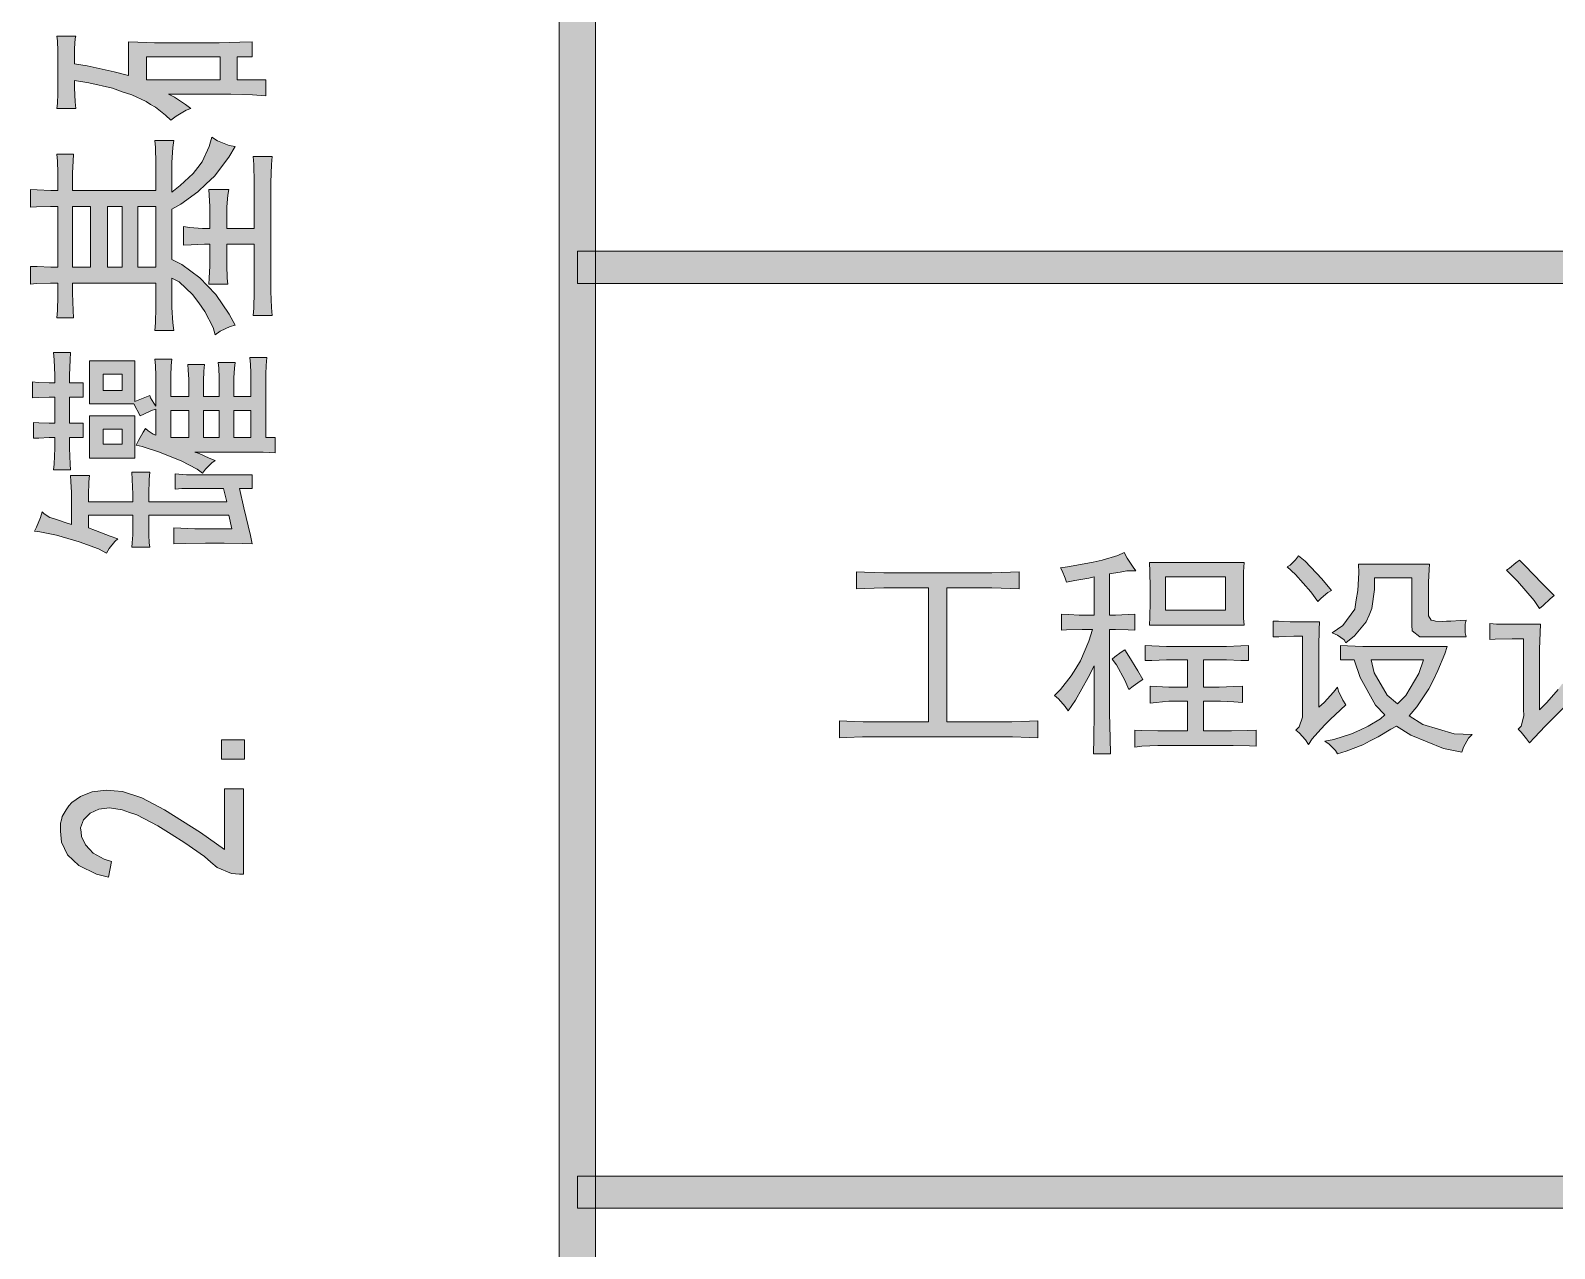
# Model space of a CAD drawing. Header units: millimetres. Extents: x 388 to 64525, y 87 to 607.
# Drawn here: x 64457.23 to 64477.51, y 524.54 to 540.76 of the extents above; entities that cross this region are included whole.
import ezdxf

# ---------------------------------------------------------------- set-up
doc = ezdxf.new("R2010")
doc.units = ezdxf.units.MM

msp = doc.modelspace()

# ---------------------------------------------------------------- hatches: boundary and pattern name
h = msp.add_hatch(color=0)
h.dxf.hatch_style = 2
h.paths.add_polyline_path([(64464.748, 320.182), (64464.268, 320.182), (64464.268, 597.224), (64464.748, 597.224)])
h = msp.add_hatch(color=0)
h.paths.add_polyline_path([(64457.593, 540.416), (64457.593, 540.484), (64457.589, 540.62), (64457.582, 540.684), (64457.833, 540.684), (64457.825, 540.652), (64457.818, 540.516), (64457.818, 540.416), (64457.818, 540.315), (64457.987, 540.287), (64458.345, 540.208), (64458.535, 540.158), (64458.535, 540.606), (64458.66, 540.602), (64458.879, 540.595), (64458.972, 540.595), (64459.631, 540.595), (64459.742, 540.595), (64460.018, 540.602), (64460.179, 540.606), (64460.179, 540.405), (64459.982, 540.405), (64459.982, 540.1), (64460.362, 540.1), (64460.362, 539.889), (64460.187, 539.9), (64459.896, 539.911), (64459.785, 539.911), (64459.069, 539.911), (64459.148, 539.871), (64459.294, 539.774), (64459.363, 539.721), (64459.302, 539.696), (64459.169, 539.617), (64459.097, 539.563), (64459.026, 539.631), (64458.893, 539.735), (64458.829, 539.774), (64458.768, 539.814), (64458.578, 539.9), (64458.452, 539.943), (64458.323, 539.989), (64458.008, 540.061), (64457.818, 540.09), (64457.818, 539.993), (64457.825, 539.81), (64457.833, 539.721), (64457.582, 539.721), (64457.589, 539.785), (64457.593, 539.918), (64457.593, 539.979)])
h.paths.add_polyline_path([(64459.757, 540.405), (64458.775, 540.405), (64458.775, 540.1), (64459.757, 540.1)])
h = msp.add_hatch(color=0)
h.paths.add_polyline_path([(64457.593, 537.395), (64457.496, 537.395), (64457.313, 537.388), (64457.231, 537.381), (64457.231, 537.617), (64457.32, 537.614), (64457.503, 537.607), (64457.593, 537.607), (64457.593, 538.416), (64457.496, 538.416), (64457.313, 538.409), (64457.231, 538.406), (64457.231, 538.642), (64457.32, 538.635), (64457.503, 538.628), (64457.593, 538.628), (64457.593, 538.8), (64457.593, 538.861), (64457.589, 539.018), (64457.582, 539.112), (64457.804, 539.112), (64457.797, 539.018), (64457.79, 538.861), (64457.79, 538.8), (64457.79, 538.628), (64458.9, 538.628), (64458.9, 538.875), (64458.9, 538.99), (64458.893, 539.198), (64458.886, 539.294), (64459.14, 539.294), (64459.126, 539.201), (64459.112, 539), (64459.112, 538.889), (64459.112, 538.606), (64459.223, 538.692), (64459.395, 538.854), (64459.456, 538.932), (64459.517, 539.011), (64459.61, 539.215), (64459.646, 539.337), (64459.721, 539.287), (64459.875, 539.226), (64459.954, 539.215), (64459.871, 539.069), (64459.678, 538.818), (64459.567, 538.714), (64459.459, 538.61), (64459.23, 538.445), (64459.112, 538.381), (64459.112, 537.707), (64459.244, 537.643), (64459.484, 537.463), (64459.588, 537.356), (64459.696, 537.245), (64459.875, 536.983), (64459.954, 536.833), (64459.889, 536.815), (64459.757, 536.754), (64459.689, 536.707), (64459.66, 536.804), (64459.549, 537.016), (64459.47, 537.13), (64459.388, 537.245), (64459.208, 537.41), (64459.112, 537.46), (64459.112, 537.17), (64459.112, 537.069), (64459.126, 536.865), (64459.14, 536.765), (64458.886, 536.765), (64458.893, 536.865), (64458.9, 537.069), (64458.9, 537.17), (64458.9, 537.395), (64457.79, 537.395), (64457.79, 537.259), (64457.797, 537.03), (64457.804, 536.933), (64457.582, 536.933), (64457.589, 537.03), (64457.593, 537.22), (64457.593, 537.316)])
h.paths.add_polyline_path([(64458.9, 538.416), (64458.66, 538.416), (64458.66, 537.607), (64458.9, 537.607)])
h.paths.add_polyline_path([(64458.03, 538.416), (64457.79, 538.416), (64457.79, 537.607), (64458.03, 537.607)])
h.paths.add_polyline_path([(64458.452, 538.416), (64458.255, 538.416), (64458.255, 537.607), (64458.452, 537.607)])
h = msp.add_hatch(color=0)
h.dxf.hatch_style = 2
h.paths.add_polyline_path([(64459.617, 537.911), (64459.545, 537.911), (64459.37, 537.904), (64459.266, 537.901), (64459.266, 538.148), (64459.345, 538.133), (64459.52, 538.123), (64459.617, 538.123), (64459.617, 538.338), (64459.617, 538.416), (64459.61, 538.567), (64459.603, 538.642), (64459.871, 538.642), (64459.857, 538.567), (64459.843, 538.409), (64459.843, 538.327), (64459.843, 538.123), (64460.208, 538.123), (64460.208, 538.606), (64460.208, 538.735), (64460.201, 538.972), (64460.194, 539.079), (64460.445, 539.079), (64460.437, 538.972), (64460.43, 538.735), (64460.43, 538.606), (64460.43, 537.395), (64460.43, 537.281), (64460.437, 537.069), (64460.445, 536.965), (64460.194, 536.965), (64460.201, 537.062), (64460.208, 537.277), (64460.208, 537.395), (64460.208, 537.911), (64459.843, 537.911), (64459.843, 537.732), (64459.843, 537.635), (64459.85, 537.46), (64459.857, 537.381), (64459.603, 537.381), (64459.61, 537.46), (64459.617, 537.625), (64459.617, 537.707)])
h = msp.add_hatch(color=0)
h.dxf.hatch_style = 2
h.paths.add_polyline_path([(64514.558, 537.818), (64514.558, 537.388), (64464.508, 537.388), (64464.508, 537.818)])
h = msp.add_hatch(color=0)
h.dxf.hatch_style = 2
h.paths.add_polyline_path([(64457.256, 536.08), (64457.335, 536.073), (64457.481, 536.066), (64457.553, 536.066), (64457.553, 536.17), (64457.546, 536.371), (64457.539, 536.471), (64457.765, 536.471), (64457.757, 536.371), (64457.75, 536.17), (64457.75, 536.066), (64457.933, 536.066), (64457.933, 535.876), (64457.75, 535.876), (64457.75, 535.529), (64457.933, 535.529), (64457.933, 535.339), (64457.75, 535.339), (64457.75, 535.195), (64457.757, 534.984), (64457.765, 534.909), (64457.539, 534.909), (64457.546, 534.984), (64457.553, 535.195), (64457.553, 535.339), (64457.481, 535.339), (64457.342, 535.332), (64457.27, 535.328), (64457.27, 535.539), (64457.342, 535.536), (64457.481, 535.529), (64457.553, 535.529), (64457.553, 535.876), (64457.481, 535.876), (64457.335, 535.873), (64457.256, 535.865)])
h = msp.add_hatch(color=0)
h.paths.add_polyline_path([(64459.52, 534.866), (64459.449, 534.916), (64459.234, 535.027), (64459.09, 535.084), (64458.947, 535.145), (64458.718, 535.22), (64458.635, 535.235), (64458.667, 535.299), (64458.732, 535.41), (64458.761, 535.461), (64458.796, 535.428), (64458.865, 535.382), (64458.9, 535.371), (64458.9, 535.718), (64458.843, 535.697), (64458.739, 535.65), (64458.689, 535.629), (64458.607, 535.787), (64458.015, 535.787), (64458.015, 536.36), (64458.621, 536.36), (64458.621, 535.819), (64458.818, 535.898), (64458.829, 535.865), (64458.872, 535.794), (64458.9, 535.754), (64458.9, 536.102), (64458.9, 536.159), (64458.893, 536.299), (64458.886, 536.381), (64459.112, 536.381), (64459.105, 536.299), (64459.097, 536.159), (64459.097, 536.102), (64459.097, 535.887), (64459.337, 535.887), (64459.337, 536.055), (64459.337, 536.113), (64459.33, 536.242), (64459.323, 536.313), (64459.545, 536.313), (64459.538, 536.224), (64459.531, 536.095), (64459.531, 536.055), (64459.531, 535.887), (64459.742, 535.887), (64459.742, 536.08), (64459.742, 536.134), (64459.735, 536.263), (64459.728, 536.338), (64459.954, 536.338), (64459.947, 536.263), (64459.939, 536.134), (64459.939, 536.08), (64459.939, 535.887), (64460.165, 535.887), (64460.165, 536.17), (64460.165, 536.199), (64460.158, 536.313), (64460.151, 536.406), (64460.377, 536.406), (64460.369, 536.299), (64460.362, 536.181), (64460.362, 536.17), (64460.362, 535.339), (64460.488, 535.339), (64460.488, 535.134), (64460.326, 535.142), (64460.115, 535.145), (64460.065, 535.145), (64459.42, 535.145), (64459.477, 535.124), (64459.61, 535.066), (64459.689, 535.034), (64459.646, 535.002), (64459.56, 534.916)])
h.paths.add_polyline_path([(64459.337, 535.697), (64459.097, 535.697), (64459.097, 535.339), (64459.337, 535.339)])
h.paths.add_polyline_path([(64460.165, 535.697), (64459.939, 535.697), (64459.939, 535.339), (64460.165, 535.339)])
h.paths.add_polyline_path([(64459.742, 535.697), (64459.531, 535.697), (64459.531, 535.339), (64459.742, 535.339)])
h.paths.add_polyline_path([(64458.452, 536.181), (64458.198, 536.181), (64458.198, 535.966), (64458.452, 535.966)])
h = msp.add_hatch(color=0)
h.paths.add_polyline_path([(64458.621, 535.629), (64458.621, 535.066), (64458.015, 535.066), (64458.015, 535.629)])
h.paths.add_polyline_path([(64458.452, 535.45), (64458.198, 535.45), (64458.198, 535.249), (64458.452, 535.249)])
h = msp.add_hatch(color=0)
h.dxf.hatch_style = 2
h.paths.add_polyline_path([(64460.179, 534.844), (64460.179, 534.662), (64460.011, 534.662), (64460.072, 534.404), (64460.158, 534.035), (64460.179, 533.923), (64460.05, 533.927), (64459.807, 533.934), (64459.689, 533.934), (64459.56, 533.934), (64459.287, 533.927), (64459.14, 533.923), (64459.14, 534.135), (64459.23, 534.131), (64459.42, 534.124), (64459.52, 534.124), (64459.911, 534.124), (64459.871, 534.303), (64458.804, 534.303), (64458.804, 534.092), (64458.804, 534.045), (64458.811, 533.938), (64458.818, 533.877), (64458.578, 533.877), (64458.585, 533.938), (64458.592, 534.045), (64458.592, 534.092), (64458.592, 534.303), (64458.001, 534.303), (64458.001, 534.135), (64458.094, 534.103), (64458.291, 534.027), (64458.395, 533.988), (64458.352, 533.956), (64458.277, 533.859), (64458.241, 533.798), (64458.134, 533.855), (64457.879, 533.952), (64457.729, 533.995), (64457.578, 534.038), (64457.356, 534.085), (64457.284, 534.092), (64457.313, 534.146), (64457.363, 534.275), (64457.385, 534.35), (64457.413, 534.321), (64457.489, 534.275), (64457.539, 534.26), (64457.589, 534.242), (64457.707, 534.203), (64457.775, 534.181), (64457.775, 534.54), (64457.775, 534.608), (64457.768, 534.755), (64457.765, 534.834), (64458.015, 534.834), (64458.008, 534.748), (64458.001, 534.572), (64458.001, 534.482), (64458.592, 534.482), (64458.592, 534.586), (64458.585, 534.78), (64458.578, 534.877), (64458.818, 534.877), (64458.811, 534.78), (64458.804, 534.586), (64458.804, 534.482), (64459.843, 534.482), (64459.8, 534.662), (64459.506, 534.662), (64459.42, 534.662), (64459.244, 534.658), (64459.155, 534.651), (64459.155, 534.855), (64459.309, 534.844)])
h = msp.add_hatch(color=0)
h.dxf.hatch_style = 2
h.paths.add_polyline_path([(64470.939, 533.605), (64471.032, 533.615), (64471.251, 533.655), (64471.373, 533.68), (64471.494, 533.705), (64471.699, 533.769), (64471.785, 533.809), (64471.824, 533.734), (64471.903, 533.612), (64471.942, 533.562), (64471.903, 533.565), (64471.82, 533.565), (64471.777, 533.554), (64471.734, 533.547), (64471.641, 533.533), (64471.591, 533.526), (64471.591, 532.974), (64471.67, 532.974), (64471.838, 532.981), (64471.928, 532.985), (64471.928, 532.773), (64471.838, 532.777), (64471.67, 532.784), (64471.591, 532.784), (64471.591, 531.792), (64471.591, 531.67), (64471.598, 531.337), (64471.602, 531.129), (64471.376, 531.129), (64471.383, 531.337), (64471.387, 531.663), (64471.387, 531.781), (64471.387, 532.3), (64471.308, 532.143), (64471.136, 531.842), (64471.039, 531.702), (64471, 531.759), (64470.91, 531.86), (64470.86, 531.906), (64470.939, 531.985), (64471.079, 532.164), (64471.14, 532.265), (64471.204, 532.365), (64471.315, 532.626), (64471.365, 532.784), (64471.226, 532.784), (64471.018, 532.777), (64470.95, 532.773), (64470.95, 532.985), (64471.047, 532.981), (64471.186, 532.974), (64471.229, 532.974), (64471.387, 532.974), (64471.387, 533.483), (64471.315, 533.465), (64471.129, 533.433), (64471.018, 533.415), (64471, 533.465), (64470.961, 533.562)])
h = msp.add_hatch(color=0)
h.paths.add_polyline_path([(64473.383, 533.673), (64473.375, 533.551), (64473.372, 533.325), (64473.372, 533.221), (64473.372, 533.128), (64473.375, 532.935), (64473.383, 532.841), (64472.121, 532.841), (64472.125, 532.945), (64472.132, 533.15), (64472.132, 533.246), (64472.132, 533.339), (64472.125, 533.554), (64472.121, 533.673)])
h.paths.add_polyline_path([(64473.135, 533.042), (64473.135, 533.483), (64472.336, 533.483), (64472.336, 533.042)])
h = msp.add_hatch(color=0)
h.dxf.hatch_style = 2
h.paths.add_polyline_path([(64474.103, 533.762), (64474.192, 533.691), (64474.415, 533.458), (64474.544, 533.3), (64474.497, 533.275), (64474.407, 533.2), (64474.361, 533.157), (64474.268, 533.286), (64474.063, 533.515), (64473.956, 533.615), (64473.992, 533.64), (64474.063, 533.712)])
h = msp.add_hatch(color=0)
h.dxf.hatch_style = 2
h.paths.add_polyline_path([(64475.815, 532.684), (64475.719, 532.684), (64475.618, 532.763), (64475.611, 532.841), (64475.611, 533.472), (64475.117, 533.472), (64475.117, 533.314), (64475.081, 533.064), (64475.045, 532.974), (64475.006, 532.884), (64474.852, 532.698), (64474.733, 532.605), (64474.712, 532.644), (64474.622, 532.709), (64474.554, 532.737), (64474.694, 532.834), (64474.855, 533.053), (64474.873, 533.178), (64474.895, 533.3), (64474.909, 533.536), (64474.902, 533.651), (64475.848, 533.651), (64475.844, 533.583), (64475.837, 533.415), (64475.837, 533.314), (64475.837, 533.01), (64475.837, 532.963), (64475.869, 532.909), (64475.901, 532.902), (64475.93, 532.892), (64476.02, 532.888), (64476.073, 532.892), (64476.131, 532.892), (64476.26, 532.902), (64476.335, 532.906), (64476.321, 532.852), (64476.321, 532.737), (64476.335, 532.684)])
h = msp.add_hatch(color=0)
h.dxf.hatch_style = 2
h.paths.add_polyline_path([(64477.044, 533.708), (64477.116, 533.633), (64477.349, 533.397), (64477.507, 533.236), (64477.453, 533.189), (64477.36, 533.103), (64477.313, 533.064), (64477.241, 533.171), (64477.019, 533.425), (64476.872, 533.572), (64476.912, 533.601), (64476.998, 533.669)])
h = msp.add_hatch(color=0)
h.dxf.hatch_style = 2
h.paths.add_polyline_path([(64469.889, 533.536), (64470.025, 533.536), (64470.273, 533.544), (64470.387, 533.551), (64470.387, 533.325), (64470.273, 533.329), (64470.025, 533.336), (64469.889, 533.336), (64469.427, 533.336), (64469.427, 531.555), (64470.162, 531.555), (64470.291, 531.555), (64470.527, 531.562), (64470.635, 531.566), (64470.635, 531.34), (64470.527, 531.347), (64470.298, 531.354), (64470.172, 531.354), (64468.427, 531.354), (64468.302, 531.354), (64468.087, 531.347), (64467.997, 531.34), (64467.997, 531.566), (64468.094, 531.562), (64468.313, 531.555), (64468.438, 531.555), (64469.18, 531.555), (64469.18, 533.336), (64468.732, 533.336), (64468.585, 533.336), (64468.331, 533.329), (64468.223, 533.325), (64468.223, 533.551), (64468.331, 533.544), (64468.585, 533.536), (64468.732, 533.536)])
h = msp.add_hatch(color=0)
h.dxf.hatch_style = 2
h.paths.add_polyline_path([(64474.386, 532.884), (64474.379, 532.784), (64474.375, 532.558), (64474.375, 532.433), (64474.375, 531.749), (64474.447, 531.813), (64474.572, 531.949), (64474.622, 532.017), (64474.637, 531.96), (64474.694, 531.842), (64474.733, 531.781), (64474.662, 531.713), (64474.526, 531.584), (64474.465, 531.523), (64474.4, 531.458), (64474.289, 531.326), (64474.239, 531.251), (64474.2, 531.315), (64474.114, 531.408), (64474.071, 531.444), (64474.114, 531.487), (64474.16, 531.616), (64474.16, 531.702), (64474.16, 532.694), (64474.042, 532.694), (64473.845, 532.687), (64473.766, 532.684), (64473.766, 532.895), (64473.838, 532.892), (64473.992, 532.884), (64474.071, 532.884)])
h = msp.add_hatch(color=0)
h.dxf.hatch_style = 2
h.paths.add_polyline_path([(64477.324, 532.852), (64477.32, 532.745), (64477.313, 532.519), (64477.313, 532.401), (64477.313, 531.713), (64477.41, 531.809), (64477.56, 531.985), (64477.618, 532.064), (64477.65, 532.017), (64477.729, 531.928), (64477.775, 531.881), (64477.46, 531.566), (64477.388, 531.494), (64477.245, 531.347), (64477.177, 531.276), (64477.138, 531.326), (64477.066, 531.415), (64477.03, 531.455), (64477.07, 531.498), (64477.105, 531.634), (64477.098, 531.724), (64477.098, 532.659), (64476.948, 532.659), (64476.722, 532.655), (64476.65, 532.648), (64476.65, 532.863), (64476.74, 532.856), (64476.862, 532.852), (64476.898, 532.852)])
h = msp.add_hatch(color=0)
h.dxf.hatch_style = 2
h.paths.add_polyline_path([(64471.795, 532.512), (64471.849, 532.429), (64471.967, 532.232), (64472.032, 532.118), (64471.996, 532.096), (64471.906, 532.028), (64471.849, 531.985), (64471.795, 532.107), (64471.681, 532.311), (64471.627, 532.39), (64471.659, 532.419), (64471.745, 532.48)])
h = msp.add_hatch(color=0)
h.dxf.hatch_style = 2
h.paths.add_polyline_path([(64473.057, 532.558), (64473.146, 532.558), (64473.336, 532.565), (64473.44, 532.569), (64473.44, 532.368), (64473.336, 532.372), (64473.146, 532.379), (64473.057, 532.379), (64472.842, 532.379), (64472.842, 532.017), (64472.967, 532.017), (64473.049, 532.017), (64473.246, 532.024), (64473.361, 532.028), (64473.361, 531.813), (64473.246, 531.82), (64473.067, 531.827), (64472.999, 531.827), (64472.842, 531.827), (64472.842, 531.433), (64473.11, 531.433), (64473.214, 531.433), (64473.426, 531.437), (64473.54, 531.444), (64473.54, 531.229), (64473.451, 531.236), (64473.236, 531.24), (64473.11, 531.24), (64472.358, 531.24), (64472.233, 531.24), (64472.021, 531.229), (64471.928, 531.218), (64471.928, 531.444), (64472.021, 531.437), (64472.233, 531.433), (64472.358, 531.433), (64472.627, 531.433), (64472.627, 531.827), (64472.469, 531.827), (64472.379, 531.827), (64472.211, 531.813), (64472.132, 531.802), (64472.132, 532.028), (64472.211, 532.024), (64472.379, 532.017), (64472.469, 532.017), (64472.627, 532.017), (64472.627, 532.379), (64472.448, 532.379), (64472.347, 532.379), (64472.154, 532.372), (64472.064, 532.368), (64472.064, 532.569), (64472.154, 532.565), (64472.347, 532.558), (64472.448, 532.558)])
h = msp.add_hatch(color=0)
h.paths.add_polyline_path([(64474.665, 532.569), (64474.755, 532.565), (64474.959, 532.558), (64475.07, 532.558), (64476.084, 532.558), (64476.052, 532.458), (64475.959, 532.236), (64475.901, 532.114), (64475.841, 531.992), (64475.679, 531.752), (64475.579, 531.634), (64475.758, 531.516), (64476.177, 531.394), (64476.414, 531.387), (64476.367, 531.337), (64476.299, 531.218), (64476.278, 531.15), (64476.034, 531.2), (64475.601, 531.376), (64475.411, 531.498), (64475.335, 531.455), (64475.163, 531.354), (64475.059, 531.301), (64474.959, 531.247), (64474.741, 531.161), (64474.622, 531.129), (64474.597, 531.172), (64474.515, 531.258), (64474.454, 531.297), (64474.576, 531.319), (64474.809, 531.394), (64474.92, 531.444), (64475.031, 531.494), (64475.196, 531.595), (64475.253, 531.645), (64475.128, 531.774), (64474.927, 532.143), (64474.848, 532.379), (64474.665, 532.379)])
h.paths.add_polyline_path([(64475.421, 531.792), (64475.532, 531.906), (64475.708, 532.196), (64475.769, 532.379), (64475.07, 532.379), (64475.11, 532.204), (64475.285, 531.91)])
h = msp.add_hatch(color=0)
h.dxf.hatch_style = 2
h.paths.add_polyline_path([(64460.079, 531.315), (64460.079, 531.057), (64459.771, 531.057), (64459.771, 531.315)])
h = msp.add_hatch(color=0)
h.dxf.hatch_style = 2
h.paths.add_polyline_path([(64460.011, 529.527), (64459.904, 529.534), (64459.714, 529.613), (64459.631, 529.685), (64459.545, 529.76), (64459.284, 529.943), (64459.105, 530.057), (64458.925, 530.169), (64458.646, 530.315), (64458.549, 530.348), (64458.452, 530.383), (64458.284, 530.409), (64458.212, 530.398), (64458.141, 530.391), (64458.026, 530.337), (64457.98, 530.294), (64457.937, 530.247), (64457.897, 530.143), (64457.904, 530.086), (64457.911, 530.025), (64457.965, 529.914), (64458.015, 529.86), (64458.066, 529.807), (64458.212, 529.724), (64458.309, 529.696), (64458.27, 529.484), (64458.109, 529.527), (64457.872, 529.642), (64457.797, 529.713), (64457.725, 529.785), (64457.643, 529.95), (64457.636, 530.047), (64457.628, 530.1), (64457.632, 530.204), (64457.643, 530.247), (64457.653, 530.294), (64457.704, 530.383), (64457.743, 530.434), (64457.779, 530.48), (64457.897, 530.559), (64457.972, 530.591), (64458.051, 530.62), (64458.237, 530.645), (64458.345, 530.634), (64458.456, 530.627), (64458.714, 530.541), (64458.865, 530.462), (64459.015, 530.383), (64459.492, 530.079), (64459.814, 529.853), (64459.814, 530.663), (64460.065, 530.663), (64460.065, 529.527)])
h = msp.add_hatch(color=0)
h.dxf.hatch_style = 2
h.paths.add_polyline_path([(64514.558, 525.507), (64514.558, 525.077), (64464.508, 525.077), (64464.508, 525.507)])

# ---------------------------------------------------------------- linework, layer by layer
at = {"color": 0, "lineweight": 0}
for points in [[(64464.748, 320.182), (64464.268, 320.182), (64464.268, 597.224), (64464.748, 597.224)], [(64457.593, 540.416), (64457.593, 540.484), (64457.589, 540.62), (64457.582, 540.684), (64457.833, 540.684), (64457.825, 540.652), (64457.818, 540.516), (64457.818, 540.416), (64457.818, 540.315), (64457.987, 540.287), (64458.345, 540.208), (64458.535, 540.158), (64458.535, 540.606), (64458.66, 540.602), (64458.879, 540.595), (64458.972, 540.595), (64459.631, 540.595), (64459.742, 540.595), (64460.018, 540.602), (64460.179, 540.606), (64460.179, 540.405), (64459.982, 540.405), (64459.982, 540.1), (64460.362, 540.1), (64460.362, 539.889), (64460.187, 539.9), (64459.896, 539.911), (64459.785, 539.911), (64459.069, 539.911), (64459.148, 539.871), (64459.294, 539.774), (64459.363, 539.721), (64459.302, 539.696), (64459.169, 539.617), (64459.097, 539.563), (64459.026, 539.631), (64458.893, 539.735), (64458.829, 539.774), (64458.768, 539.814), (64458.578, 539.9), (64458.452, 539.943), (64458.323, 539.989), (64458.008, 540.061), (64457.818, 540.09), (64457.818, 539.993), (64457.825, 539.81), (64457.833, 539.721), (64457.582, 539.721), (64457.589, 539.785), (64457.593, 539.918), (64457.593, 539.979)], [(64459.757, 540.405), (64458.775, 540.405), (64458.775, 540.1), (64459.757, 540.1)], [(64457.593, 537.395), (64457.496, 537.395), (64457.313, 537.388), (64457.231, 537.381), (64457.231, 537.617), (64457.32, 537.614), (64457.503, 537.607), (64457.593, 537.607), (64457.593, 538.416), (64457.496, 538.416), (64457.313, 538.409), (64457.231, 538.406), (64457.231, 538.642), (64457.32, 538.635), (64457.503, 538.628), (64457.593, 538.628), (64457.593, 538.8), (64457.593, 538.861), (64457.589, 539.018), (64457.582, 539.112), (64457.804, 539.112), (64457.797, 539.018), (64457.79, 538.861), (64457.79, 538.8), (64457.79, 538.628), (64458.9, 538.628), (64458.9, 538.875), (64458.9, 538.99), (64458.893, 539.198), (64458.886, 539.294), (64459.14, 539.294), (64459.126, 539.201), (64459.112, 539), (64459.112, 538.889), (64459.112, 538.606), (64459.223, 538.692), (64459.395, 538.854), (64459.456, 538.932), (64459.517, 539.011), (64459.61, 539.215), (64459.646, 539.337), (64459.721, 539.287), (64459.875, 539.226), (64459.954, 539.215), (64459.871, 539.069), (64459.678, 538.818), (64459.567, 538.714), (64459.459, 538.61), (64459.23, 538.445), (64459.112, 538.381), (64459.112, 537.707), (64459.244, 537.643), (64459.484, 537.463), (64459.588, 537.356), (64459.696, 537.245), (64459.875, 536.983), (64459.954, 536.833), (64459.889, 536.815), (64459.757, 536.754), (64459.689, 536.707), (64459.66, 536.804), (64459.549, 537.016), (64459.47, 537.13), (64459.388, 537.245), (64459.208, 537.41), (64459.112, 537.46), (64459.112, 537.17), (64459.112, 537.069), (64459.126, 536.865), (64459.14, 536.765), (64458.886, 536.765), (64458.893, 536.865), (64458.9, 537.069), (64458.9, 537.17), (64458.9, 537.395), (64457.79, 537.395), (64457.79, 537.259), (64457.797, 537.03), (64457.804, 536.933), (64457.582, 536.933), (64457.589, 537.03), (64457.593, 537.22), (64457.593, 537.316)], [(64459.617, 537.911), (64459.545, 537.911), (64459.37, 537.904), (64459.266, 537.901), (64459.266, 538.148), (64459.345, 538.133), (64459.52, 538.123), (64459.617, 538.123), (64459.617, 538.338), (64459.617, 538.416), (64459.61, 538.567), (64459.603, 538.642), (64459.871, 538.642), (64459.857, 538.567), (64459.843, 538.409), (64459.843, 538.327), (64459.843, 538.123), (64460.208, 538.123), (64460.208, 538.606), (64460.208, 538.735), (64460.201, 538.972), (64460.194, 539.079), (64460.445, 539.079), (64460.437, 538.972), (64460.43, 538.735), (64460.43, 538.606), (64460.43, 537.395), (64460.43, 537.281), (64460.437, 537.069), (64460.445, 536.965), (64460.194, 536.965), (64460.201, 537.062), (64460.208, 537.277), (64460.208, 537.395), (64460.208, 537.911), (64459.843, 537.911), (64459.843, 537.732), (64459.843, 537.635), (64459.85, 537.46), (64459.857, 537.381), (64459.603, 537.381), (64459.61, 537.46), (64459.617, 537.625), (64459.617, 537.707)], [(64458.03, 538.416), (64457.79, 538.416), (64457.79, 537.607), (64458.03, 537.607)], [(64458.452, 538.416), (64458.255, 538.416), (64458.255, 537.607), (64458.452, 537.607)], [(64458.9, 538.416), (64458.66, 538.416), (64458.66, 537.607), (64458.9, 537.607)], [(64514.558, 537.818), (64514.558, 537.388), (64464.508, 537.388), (64464.508, 537.818)], [(64457.256, 536.08), (64457.335, 536.073), (64457.481, 536.066), (64457.553, 536.066), (64457.553, 536.17), (64457.546, 536.371), (64457.539, 536.471), (64457.765, 536.471), (64457.757, 536.371), (64457.75, 536.17), (64457.75, 536.066), (64457.933, 536.066), (64457.933, 535.876), (64457.75, 535.876), (64457.75, 535.529), (64457.933, 535.529), (64457.933, 535.339), (64457.75, 535.339), (64457.75, 535.195), (64457.757, 534.984), (64457.765, 534.909), (64457.539, 534.909), (64457.546, 534.984), (64457.553, 535.195), (64457.553, 535.339), (64457.481, 535.339), (64457.342, 535.332), (64457.27, 535.328), (64457.27, 535.539), (64457.342, 535.536), (64457.481, 535.529), (64457.553, 535.529), (64457.553, 535.876), (64457.481, 535.876), (64457.335, 535.873), (64457.256, 535.865)], [(64459.52, 534.866), (64459.449, 534.916), (64459.234, 535.027), (64459.09, 535.084), (64458.947, 535.145), (64458.718, 535.22), (64458.635, 535.235), (64458.667, 535.299), (64458.732, 535.41), (64458.761, 535.461), (64458.796, 535.428), (64458.865, 535.382), (64458.9, 535.371), (64458.9, 535.718), (64458.843, 535.697), (64458.739, 535.65), (64458.689, 535.629), (64458.607, 535.787), (64458.015, 535.787), (64458.015, 536.36), (64458.621, 536.36), (64458.621, 535.819), (64458.818, 535.898), (64458.829, 535.865), (64458.872, 535.794), (64458.9, 535.754), (64458.9, 536.102), (64458.9, 536.159), (64458.893, 536.299), (64458.886, 536.381), (64459.112, 536.381), (64459.105, 536.299), (64459.097, 536.159), (64459.097, 536.102), (64459.097, 535.887), (64459.337, 535.887), (64459.337, 536.055), (64459.337, 536.113), (64459.33, 536.242), (64459.323, 536.313), (64459.545, 536.313), (64459.538, 536.224), (64459.531, 536.095), (64459.531, 536.055), (64459.531, 535.887), (64459.742, 535.887), (64459.742, 536.08), (64459.742, 536.134), (64459.735, 536.263), (64459.728, 536.338), (64459.954, 536.338), (64459.947, 536.263), (64459.939, 536.134), (64459.939, 536.08), (64459.939, 535.887), (64460.165, 535.887), (64460.165, 536.17), (64460.165, 536.199), (64460.158, 536.313), (64460.151, 536.406), (64460.377, 536.406), (64460.369, 536.299), (64460.362, 536.181), (64460.362, 536.17), (64460.362, 535.339), (64460.488, 535.339), (64460.488, 535.134), (64460.326, 535.142), (64460.115, 535.145), (64460.065, 535.145), (64459.42, 535.145), (64459.477, 535.124), (64459.61, 535.066), (64459.689, 535.034), (64459.646, 535.002), (64459.56, 534.916)], [(64458.452, 536.181), (64458.198, 536.181), (64458.198, 535.966), (64458.452, 535.966)], [(64459.337, 535.697), (64459.097, 535.697), (64459.097, 535.339), (64459.337, 535.339)], [(64459.742, 535.697), (64459.531, 535.697), (64459.531, 535.339), (64459.742, 535.339)], [(64460.165, 535.697), (64459.939, 535.697), (64459.939, 535.339), (64460.165, 535.339)], [(64458.621, 535.629), (64458.621, 535.066), (64458.015, 535.066), (64458.015, 535.629)], [(64458.452, 535.45), (64458.198, 535.45), (64458.198, 535.249), (64458.452, 535.249)], [(64460.179, 534.844), (64460.179, 534.662), (64460.011, 534.662), (64460.072, 534.404), (64460.158, 534.035), (64460.179, 533.923), (64460.05, 533.927), (64459.807, 533.934), (64459.689, 533.934), (64459.56, 533.934), (64459.287, 533.927), (64459.14, 533.923), (64459.14, 534.135), (64459.23, 534.131), (64459.42, 534.124), (64459.52, 534.124), (64459.911, 534.124), (64459.871, 534.303), (64458.804, 534.303), (64458.804, 534.092), (64458.804, 534.045), (64458.811, 533.938), (64458.818, 533.877), (64458.578, 533.877), (64458.585, 533.938), (64458.592, 534.045), (64458.592, 534.092), (64458.592, 534.303), (64458.001, 534.303), (64458.001, 534.135), (64458.094, 534.103), (64458.291, 534.027), (64458.395, 533.988), (64458.352, 533.956), (64458.277, 533.859), (64458.241, 533.798), (64458.134, 533.855), (64457.879, 533.952), (64457.729, 533.995), (64457.578, 534.038), (64457.356, 534.085), (64457.284, 534.092), (64457.313, 534.146), (64457.363, 534.275), (64457.385, 534.35), (64457.413, 534.321), (64457.489, 534.275), (64457.539, 534.26), (64457.589, 534.242), (64457.707, 534.203), (64457.775, 534.181), (64457.775, 534.54), (64457.775, 534.608), (64457.768, 534.755), (64457.765, 534.834), (64458.015, 534.834), (64458.008, 534.748), (64458.001, 534.572), (64458.001, 534.482), (64458.592, 534.482), (64458.592, 534.586), (64458.585, 534.78), (64458.578, 534.877), (64458.818, 534.877), (64458.811, 534.78), (64458.804, 534.586), (64458.804, 534.482), (64459.843, 534.482), (64459.8, 534.662), (64459.506, 534.662), (64459.42, 534.662), (64459.244, 534.658), (64459.155, 534.651), (64459.155, 534.855), (64459.309, 534.844)], [(64470.939, 533.605), (64471.032, 533.615), (64471.251, 533.655), (64471.373, 533.68), (64471.494, 533.705), (64471.699, 533.769), (64471.785, 533.809), (64471.824, 533.734), (64471.903, 533.612), (64471.942, 533.562), (64471.903, 533.565), (64471.82, 533.565), (64471.777, 533.554), (64471.734, 533.547), (64471.641, 533.533), (64471.591, 533.526), (64471.591, 532.974), (64471.67, 532.974), (64471.838, 532.981), (64471.928, 532.985), (64471.928, 532.773), (64471.838, 532.777), (64471.67, 532.784), (64471.591, 532.784), (64471.591, 531.792), (64471.591, 531.67), (64471.598, 531.337), (64471.602, 531.129), (64471.376, 531.129), (64471.383, 531.337), (64471.387, 531.663), (64471.387, 531.781), (64471.387, 532.3), (64471.308, 532.143), (64471.136, 531.842), (64471.039, 531.702), (64471, 531.759), (64470.91, 531.86), (64470.86, 531.906), (64470.939, 531.985), (64471.079, 532.164), (64471.14, 532.265), (64471.204, 532.365), (64471.315, 532.626), (64471.365, 532.784), (64471.226, 532.784), (64471.018, 532.777), (64470.95, 532.773), (64470.95, 532.985), (64471.047, 532.981), (64471.186, 532.974), (64471.229, 532.974), (64471.387, 532.974), (64471.387, 533.483), (64471.315, 533.465), (64471.129, 533.433), (64471.018, 533.415), (64471, 533.465), (64470.961, 533.562)], [(64473.383, 533.673), (64473.375, 533.551), (64473.372, 533.325), (64473.372, 533.221), (64473.372, 533.128), (64473.375, 532.935), (64473.383, 532.841), (64472.121, 532.841), (64472.125, 532.945), (64472.132, 533.15), (64472.132, 533.246), (64472.132, 533.339), (64472.125, 533.554), (64472.121, 533.673)], [(64474.103, 533.762), (64474.192, 533.691), (64474.415, 533.458), (64474.544, 533.3), (64474.497, 533.275), (64474.407, 533.2), (64474.361, 533.157), (64474.268, 533.286), (64474.063, 533.515), (64473.956, 533.615), (64473.992, 533.64), (64474.063, 533.712)], [(64475.815, 532.684), (64475.719, 532.684), (64475.618, 532.763), (64475.611, 532.841), (64475.611, 533.472), (64475.117, 533.472), (64475.117, 533.314), (64475.081, 533.064), (64475.045, 532.974), (64475.006, 532.884), (64474.852, 532.698), (64474.733, 532.605), (64474.712, 532.644), (64474.622, 532.709), (64474.554, 532.737), (64474.694, 532.834), (64474.855, 533.053), (64474.873, 533.178), (64474.895, 533.3), (64474.909, 533.536), (64474.902, 533.651), (64475.848, 533.651), (64475.844, 533.583), (64475.837, 533.415), (64475.837, 533.314), (64475.837, 533.01), (64475.837, 532.963), (64475.869, 532.909), (64475.901, 532.902), (64475.93, 532.892), (64476.02, 532.888), (64476.073, 532.892), (64476.131, 532.892), (64476.26, 532.902), (64476.335, 532.906), (64476.321, 532.852), (64476.321, 532.737), (64476.335, 532.684)], [(64477.044, 533.708), (64477.116, 533.633), (64477.349, 533.397), (64477.507, 533.236), (64477.453, 533.189), (64477.36, 533.103), (64477.313, 533.064), (64477.241, 533.171), (64477.019, 533.425), (64476.872, 533.572), (64476.912, 533.601), (64476.998, 533.669)], [(64469.889, 533.536), (64470.025, 533.536), (64470.273, 533.544), (64470.387, 533.551), (64470.387, 533.325), (64470.273, 533.329), (64470.025, 533.336), (64469.889, 533.336), (64469.427, 533.336), (64469.427, 531.555), (64470.162, 531.555), (64470.291, 531.555), (64470.527, 531.562), (64470.635, 531.566), (64470.635, 531.34), (64470.527, 531.347), (64470.298, 531.354), (64470.172, 531.354), (64468.427, 531.354), (64468.302, 531.354), (64468.087, 531.347), (64467.997, 531.34), (64467.997, 531.566), (64468.094, 531.562), (64468.313, 531.555), (64468.438, 531.555), (64469.18, 531.555), (64469.18, 533.336), (64468.732, 533.336), (64468.585, 533.336), (64468.331, 533.329), (64468.223, 533.325), (64468.223, 533.551), (64468.331, 533.544), (64468.585, 533.536), (64468.732, 533.536)], [(64473.135, 533.042), (64473.135, 533.483), (64472.336, 533.483), (64472.336, 533.042)], [(64474.386, 532.884), (64474.379, 532.784), (64474.375, 532.558), (64474.375, 532.433), (64474.375, 531.749), (64474.447, 531.813), (64474.572, 531.949), (64474.622, 532.017), (64474.637, 531.96), (64474.694, 531.842), (64474.733, 531.781), (64474.662, 531.713), (64474.526, 531.584), (64474.465, 531.523), (64474.4, 531.458), (64474.289, 531.326), (64474.239, 531.251), (64474.2, 531.315), (64474.114, 531.408), (64474.071, 531.444), (64474.114, 531.487), (64474.16, 531.616), (64474.16, 531.702), (64474.16, 532.694), (64474.042, 532.694), (64473.845, 532.687), (64473.766, 532.684), (64473.766, 532.895), (64473.838, 532.892), (64473.992, 532.884), (64474.071, 532.884)], [(64471.795, 532.512), (64471.849, 532.429), (64471.967, 532.232), (64472.032, 532.118), (64471.996, 532.096), (64471.906, 532.028), (64471.849, 531.985), (64471.795, 532.107), (64471.681, 532.311), (64471.627, 532.39), (64471.659, 532.419), (64471.745, 532.48)], [(64473.057, 532.558), (64473.146, 532.558), (64473.336, 532.565), (64473.44, 532.569), (64473.44, 532.368), (64473.336, 532.372), (64473.146, 532.379), (64473.057, 532.379), (64472.842, 532.379), (64472.842, 532.017), (64472.967, 532.017), (64473.049, 532.017), (64473.246, 532.024), (64473.361, 532.028), (64473.361, 531.813), (64473.246, 531.82), (64473.067, 531.827), (64472.999, 531.827), (64472.842, 531.827), (64472.842, 531.433), (64473.11, 531.433), (64473.214, 531.433), (64473.426, 531.437), (64473.54, 531.444), (64473.54, 531.229), (64473.451, 531.236), (64473.236, 531.24), (64473.11, 531.24), (64472.358, 531.24), (64472.233, 531.24), (64472.021, 531.229), (64471.928, 531.218), (64471.928, 531.444), (64472.021, 531.437), (64472.233, 531.433), (64472.358, 531.433), (64472.627, 531.433), (64472.627, 531.827), (64472.469, 531.827), (64472.379, 531.827), (64472.211, 531.813), (64472.132, 531.802), (64472.132, 532.028), (64472.211, 532.024), (64472.379, 532.017), (64472.469, 532.017), (64472.627, 532.017), (64472.627, 532.379), (64472.448, 532.379), (64472.347, 532.379), (64472.154, 532.372), (64472.064, 532.368), (64472.064, 532.569), (64472.154, 532.565), (64472.347, 532.558), (64472.448, 532.558)], [(64474.665, 532.569), (64474.755, 532.565), (64474.959, 532.558), (64475.07, 532.558), (64476.084, 532.558), (64476.052, 532.458), (64475.959, 532.236), (64475.901, 532.114), (64475.841, 531.992), (64475.679, 531.752), (64475.579, 531.634), (64475.758, 531.516), (64476.177, 531.394), (64476.414, 531.387), (64476.367, 531.337), (64476.299, 531.218), (64476.278, 531.15), (64476.034, 531.2), (64475.601, 531.376), (64475.411, 531.498), (64475.335, 531.455), (64475.163, 531.354), (64475.059, 531.301), (64474.959, 531.247), (64474.741, 531.161), (64474.622, 531.129), (64474.597, 531.172), (64474.515, 531.258), (64474.454, 531.297), (64474.576, 531.319), (64474.809, 531.394), (64474.92, 531.444), (64475.031, 531.494), (64475.196, 531.595), (64475.253, 531.645), (64475.128, 531.774), (64474.927, 532.143), (64474.848, 532.379), (64474.665, 532.379)], [(64475.421, 531.792), (64475.532, 531.906), (64475.708, 532.196), (64475.769, 532.379), (64475.07, 532.379), (64475.11, 532.204), (64475.285, 531.91)], [(64460.079, 531.315), (64460.079, 531.057), (64459.771, 531.057), (64459.771, 531.315)], [(64460.011, 529.527), (64459.904, 529.534), (64459.714, 529.613), (64459.631, 529.685), (64459.545, 529.76), (64459.284, 529.943), (64459.105, 530.057), (64458.925, 530.169), (64458.646, 530.315), (64458.549, 530.348), (64458.452, 530.383), (64458.284, 530.409), (64458.212, 530.398), (64458.141, 530.391), (64458.026, 530.337), (64457.98, 530.294), (64457.937, 530.247), (64457.897, 530.143), (64457.904, 530.086), (64457.911, 530.025), (64457.965, 529.914), (64458.015, 529.86), (64458.066, 529.807), (64458.212, 529.724), (64458.309, 529.696), (64458.27, 529.484), (64458.109, 529.527), (64457.872, 529.642), (64457.797, 529.713), (64457.725, 529.785), (64457.643, 529.95), (64457.636, 530.047), (64457.628, 530.1), (64457.632, 530.204), (64457.643, 530.247), (64457.653, 530.294), (64457.704, 530.383), (64457.743, 530.434), (64457.779, 530.48), (64457.897, 530.559), (64457.972, 530.591), (64458.051, 530.62), (64458.237, 530.645), (64458.345, 530.634), (64458.456, 530.627), (64458.714, 530.541), (64458.865, 530.462), (64459.015, 530.383), (64459.492, 530.079), (64459.814, 529.853), (64459.814, 530.663), (64460.065, 530.663), (64460.065, 529.527)], [(64514.558, 525.507), (64514.558, 525.077), (64464.508, 525.077), (64464.508, 525.507)]]:
    msp.add_lwpolyline(points, close=True, dxfattribs=at)
msp.add_lwpolyline([(64477.775, 531.881), (64477.46, 531.566), (64477.388, 531.494), (64477.245, 531.347), (64477.177, 531.276), (64477.138, 531.326), (64477.066, 531.415), (64477.03, 531.455), (64477.07, 531.498), (64477.105, 531.634), (64477.098, 531.724), (64477.098, 532.659), (64476.948, 532.659), (64476.722, 532.655), (64476.65, 532.648), (64476.65, 532.863), (64476.74, 532.856), (64476.862, 532.852), (64476.898, 532.852), (64477.324, 532.852), (64477.32, 532.745), (64477.313, 532.519), (64477.313, 532.401), (64477.313, 531.713), (64477.41, 531.809), (64477.56, 531.985)], dxfattribs=at)

doc.saveas('drawing.dxf')
